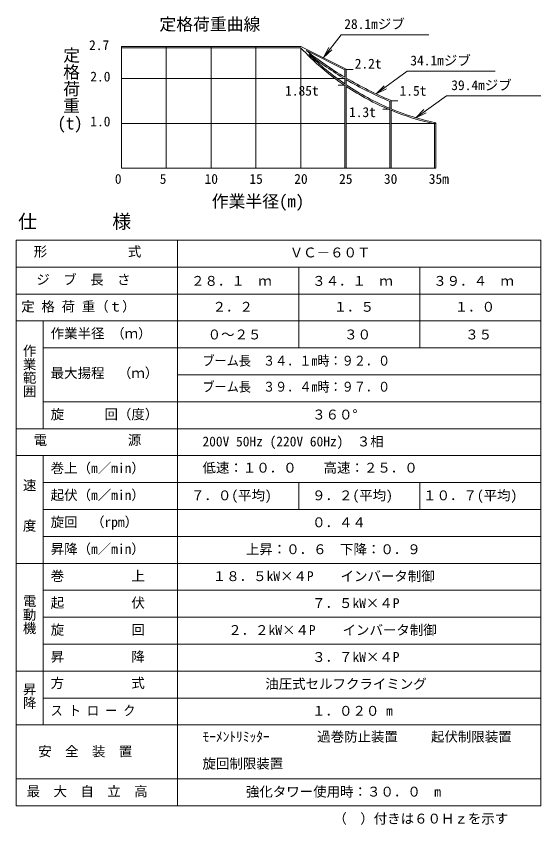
# Model space of a CAD drawing. Units: millimetres, scale not verified. Extents: x -26175 to 26208, y -37536 to 40834.
# Drawn here: x 2808 to 26208, y -37536 to -1511 of the extents above; entities that cross this region are included whole.
import ezdxf
from ezdxf.enums import TextEntityAlignment as Align

# ---------------------------------------------------------------- set-up
doc = ezdxf.new("R2010")
doc.units = ezdxf.units.MM
doc.header["$LTSCALE"] = 80
doc.layers.add('0-3_05 寸法', color=7, linetype='Continuous', lineweight=18)
doc.styles.add('@ＭＳ ゴシック', font='')
doc.styles.add('ＭＳ ゴシック', font='')
doc.styles.get('@ＭＳ ゴシック').set_extended_font_data('@MS Gothic')
doc.styles.get('ＭＳ ゴシック').set_extended_font_data('MS Gothic')

msp = doc.modelspace()

# ---------------------------------------------------------------- linework, layer by layer
at = {"layer": '0-3_05 寸法'}
for p, q in [((7499.96, -2855.82), (7499.96, -8285.82)), ((7499.96, -2915.82), (15494, -2915.82)), ((9499.96, -2885.82), (9499.96, -8285.82)), ((11499.96, -2885.82), (11499.96, -8285.82)), ((13499.96, -2885.82), (13499.96, -8285.82)), ((15499.95, -2919.36), (15499.95, -8285.82)), ((15751.3, -3045.04), (17469.95, -3904.36)), ((16884.01, -3014.46), (16511.19, -3357.9)), ((17469.95, -3904.36), (17469.95, -4233.07)), ((17499.95, -3885.82), (17833.28, -3885.82)), ((17529.95, -3867.28), (17529.95, -4268.71)), ((7499.96, -4285.82), (17024.68, -4285.82)), ((7499.96, -6285.82), (7499.96, -4285.82)), ((17125.51, -4285.82), (17499.95, -4285.82)), ((17469.95, -4302.91), (17469.95, -4529.32)), ((17166.62, -4585.82), (17499.95, -4585.82)), ((17469.95, -4601.78), (17469.95, -8285.82)), ((17529.95, -4338.36), (17529.95, -4569.83)), ((17529.95, -4641.98), (17529.95, -8285.82)), ((19318.51, -4745.91), (18865.64, -4973.62)), ((19469.95, -5615.6), (19469.95, -5305.86)), ((19499.95, -5285.82), (19833.28, -5285.82)), ((19529.95, -5640.64), (19529.95, -5265.75)), ((19166.62, -5660.67), (19499.95, -5660.67)), ((19469.95, -8285.82), (19469.95, -5680.67)), ((19529.95, -8285.82), (19529.95, -5705.55)), ((21093.06, -5810.58), (20638.11, -6034.1)), ((7499.96, -6285.82), (17469.95, -6285.82)), ((17529.95, -6285.82), (19469.95, -6285.82)), ((19529.95, -6285.82), (21499.95, -6285.82)), ((21469.95, -6310.03), (21469.95, -8285.82)), ((21529.95, -6261.55), (21529.95, -8285.82)), ((7499.96, -8285.82), (21529.95, -8285.82)), ((2807.9, -11488.62), (2807.9, -36688.62)), ((2807.9, -11488.62), (26207.9, -11488.62)), ((10007.9, -11488.62), (10007.9, -36688.62)), ((26207.9, -11488.62), (26207.9, -36688.62)), ((2807.9, -12688.62), (26207.9, -12688.62)), ((15407.9, -12688.62), (15407.9, -16288.62)), ((20807.9, -12688.62), (20807.9, -16288.62)), ((2807.9, -13888.62), (26207.9, -13888.62)), ((2807.9, -15088.62), (26207.9, -15088.62)), ((4007.9, -15088.62), (4007.9, -19888.62)), ((4007.9, -16288.62), (26207.9, -16288.62)), ((10007.9, -17488.62), (26207.9, -17488.62)), ((4007.9, -18688.62), (26207.9, -18688.62)), ((2807.9, -19888.62), (26207.9, -19888.62)), ((2807.9, -21088.62), (26207.9, -21088.62)), ((4007.9, -21088.62), (4007.9, -33088.62)), ((4007.9, -22288.62), (26207.9, -22288.62)), ((15407.9, -22288.62), (15407.9, -23488.62)), ((20807.9, -22288.62), (20807.9, -23488.62)), ((4007.9, -23488.62), (26207.9, -23488.62)), ((4007.9, -24688.62), (26207.9, -24688.62)), ((2807.9, -25888.62), (26207.9, -25888.62)), ((4007.9, -27088.62), (26207.9, -27088.62)), ((4007.9, -28288.62), (26207.9, -28288.62)), ((4007.9, -29488.62), (26207.9, -29488.62)), ((2807.9, -30688.62), (26207.9, -30688.62)), ((4007.9, -31888.62), (26207.9, -31888.62)), ((2807.9, -33088.62), (26207.9, -33088.62)), ((2807.9, -35488.62), (26207.9, -35488.62)), ((2807.9, -36688.62), (26207.9, -36688.62))]:
    msp.add_line(p, q, dxfattribs=at)
for points in [[(16511.19, -3357.9), (17305.55, -2337.04), (21218.94, -2337.04)], [(7499.96, -2855.82), (15507.04, -2855.82), (17529.95, -3867.28)], [(16752.48, -2912.11), (16511.19, -3357.9), (16818.24, -2963.29)], [(18865.64, -4973.62), (20250.13, -3961.96), (24163.53, -3961.96)], [(19220.18, -4611.34), (18865.64, -4973.62), (19269.35, -4678.62)], [(20638.11, -6034.1), (21994.5, -5062.03), (26207.9, -5062.03)], [(20995.98, -5675.11), (20638.11, -6034.1), (21044.52, -5742.84)]]:
    msp.add_lwpolyline(points, dxfattribs=at)
for centre, radius, start, end in [((23915.18, 4952.94), 11525.35, 223.05776, 235.99801), ((25511.35, 9236.98), 15687.78, 231.52719, 239.1635), ((25511.35, 9236.98), 15747.78, 232.21686, 239.29373), ((23915.18, 4952.94), 11465.35, 225.38834, 235.79551), ((25511.35, 9236.98), 15687.78, 239.41838, 247.58715), ((25511.35, 9236.98), 15747.78, 239.5473, 247.44097), ((23915.18, 4952.94), 11465.35, 236.15728, 247.18793), ((23915.18, 4952.94), 11525.35, 236.35705, 247.31333), ((23915.18, 4952.94), 11465.35, 247.51283, 257.9926), ((23915.18, 4952.94), 11525.35, 247.63625, 257.75098)]:
    msp.add_arc(centre, radius, start, end, dxfattribs=at)

# ---------------------------------------------------------------- texts
at = {"layer": '0-3_05 寸法', "style": 'ＭＳ ゴシック'}
for s, height, p in [('定格荷重曲線', 549.9, (9197.58, -2306.56)), ('28.1mジブ', 439.9, (17441.82, -2211.59)), ('2.7', 439.9, (6059.33, -3153.03)), ('34.1mジブ', 439.9, (20386.41, -3836.51)), ('2.2t', 439.9, (17908.01, -3976.83)), ('2.0', 439.9, (6114.06, -4553.03)), ('39.4mジブ', 439.9, (22212.52, -4936.58)), ('1.85t', 439.9, (14801.55, -5181.93)), ('1.5t', 439.9, (19908.01, -5186.92)), ('1.3t', 439.9, (17653.54, -6138.19)), ('(t)', 549.9, (4649.86, -6721.96)), ('1.0', 439.9, (6114.06, -6553.02)), ('0', 439.9, (7209.88, -9112.41)), ('5', 439.9, (9209.88, -9112.41)), ('10', 439.9, (11209.87, -9112.41)), ('15', 439.9, (13209.87, -9112.41)), ('20', 439.9, (15209.87, -9112.41)), ('25', 439.9, (17209.87, -9112.41)), ('30', 439.9, (19209.87, -9112.41)), ('35m', 439.9, (21209.86, -9112.41)), ('作業半径(m)', 549.9, (11530.51, -10198.38)), ('仕\u3000\u3000\u3000\u3000様', 615.8, (2893.93, -11149.41)), ('形\u3000\u3000\u3000\u3000\u3000\u3000式', 439.9, (3589.13, -12349.41)), ('ＶＣ－６０Ｔ', 439.9, (15009, -12390.12)), ('ジ\u3000ブ\u3000長\u3000さ', 439.9, (3707.88, -13597.22)), ('２８．１\u3000ｍ', 439.9, (10607.9, -13656.01)), ('３４．１\u3000ｍ', 439.9, (16007.9, -13656.01)), ('３９．４\u3000ｍ', 439.9, (21407.9, -13656.01)), ('定 格 荷 重（ｔ）', 439.9, (3036.56, -14797.22)), ('２．２', 439.9, (11567.9, -14810.54)), ('１．５', 439.9, (16967.9, -14810.54)), ('１．０', 439.9, (22367.9, -14810.54)), ('作業半径 （ｍ）', 439.9, (4347.46, -15997.22)), ('０～２５', 439.9, (11348.08, -16043.79)), ('３０', 439.9, (17435.13, -16043.79)), ('３５', 439.9, (22835.13, -16043.79)), ('最大揚程\u3000（ｍ）', 439.9, (4347.46, -17758.93)), ('旋\u3000\u3000\u3000回（度）', 439.9, (4347.46, -19597.22)), ('３６０°', 439.9, (16007.9, -19610.54)), ('電\u3000\u3000\u3000\u3000\u3000\u3000源', 439.9, (3589.13, -20749.41)), ('200V 50Hz (220V 60Hz)\u3000３相', 439.9, (11117.22, -20810.54)), ('巻上（m／min）', 439.9, (4347.46, -21997.22)), ('低速：１０．０\u3000\u3000高速：２５．０', 439.9, (11117.22, -21979.13)), ('起伏（m／min）', 439.9, (4347.46, -23197.22)), ('７．０(平均)', 439.9, (10607.9, -23210.54)), ('９．２(平均)', 439.9, (16007.9, -23210.54)), ('１０．７(平均)', 439.9, (20957.9, -23210.54)), ('旋回\u3000（rpm）', 439.9, (4347.46, -24397.22)), ('０．４４', 439.9, (16007.9, -24410.54)), ('昇降（m／min）', 439.9, (4347.46, -25597.22)), ('上昇：０．６\u3000下降：０．９', 439.9, (13051.82, -25610.54)), ('巻\u3000\u3000\u3000\u3000\u3000上', 439.9, (4347.46, -26797.22)), ('１８．５kW×４P\u3000\u3000インバータ制御', 439.9, (11577.69, -26810.54)), ('起\u3000\u3000\u3000\u3000\u3000伏', 439.9, (4347.46, -27997.22)), ('７．５kW×４P', 439.9, (16007.9, -28010.54)), ('旋\u3000\u3000\u3000\u3000\u3000回', 439.9, (4347.46, -29197.22)), ('２．２kW×４P\u3000\u3000インバータ制御', 439.9, (12266.53, -29210.54)), ('昇\u3000\u3000\u3000\u3000\u3000降', 439.9, (4347.46, -30397.22)), ('３．７kW×４P', 439.9, (16007.9, -30410.54)), ('方\u3000\u3000\u3000\u3000\u3000式', 439.9, (4347.46, -31568.83)), ('油圧式セルフクライミング', 439.9, (13917.22, -31610.2)), ('１．０２０ m', 439.9, (16007.9, -32810.54)), ('ﾓｰﾒﾝﾄﾘﾐｯﾀｰ', 439.9, (11117.22, -33960.75)), ('過巻防止装置', 439.9, (16234.47, -33960.75)), ('起伏制限装置', 439.9, (21307.6, -33960.75)), ('安\u3000全\u3000装\u3000置', 439.9, (3790.53, -34615.44)), ('旋回制限装置', 439.9, (11117.22, -35160.75)), ('最\u3000大\u3000自\u3000立\u3000高', 439.9, (3273.24, -36397.22)), ('強化タワー使用時：３０．０\u3000m', 439.9, (13054.68, -36410.54)), ('（\u3000）付きは６０Ｈｚを示す', 439.9, (16954.68, -37610.54))]:
    msp.add_text(s, height=height, dxfattribs=at).set_placement(p, align=Align.BOTTOM_LEFT)
at = {"layer": '0-3_05 寸法', "style": '@ＭＳ ゴシック'}
for s, height, p in [('定格荷重', 549.9, (4830.51, -2865.89)), ('作業範囲', 439.9, (3048.05, -16114.44)), ('速\u3000\u3000度', 439.9, (3048.05, -22103.62)), ('電動機', 439.9, (3048.05, -27268.05)), ('昇降', 439.9, (3048.05, -31194.05))]:
    msp.add_text(s, height=height, rotation=270, dxfattribs=at).set_placement(p, align=Align.BOTTOM_LEFT)
at = {"layer": '0-3_05 寸法', "style": 'ＭＳ ゴシック', "width": 0.9}
for s, p in [('ブーム長\u3000３４．１m時：９２．０', (11117.22, -17210.54)), ('ブーム長\u3000３９．４m時：９７．０', (11117.22, -18370.85)), ('ス ト ロ ー ク', (4347.46, -32797.22))]:
    msp.add_text(s, height=439.9, dxfattribs=at).set_placement(p, align=Align.BOTTOM_LEFT)

doc.saveas('drawing.dxf')
